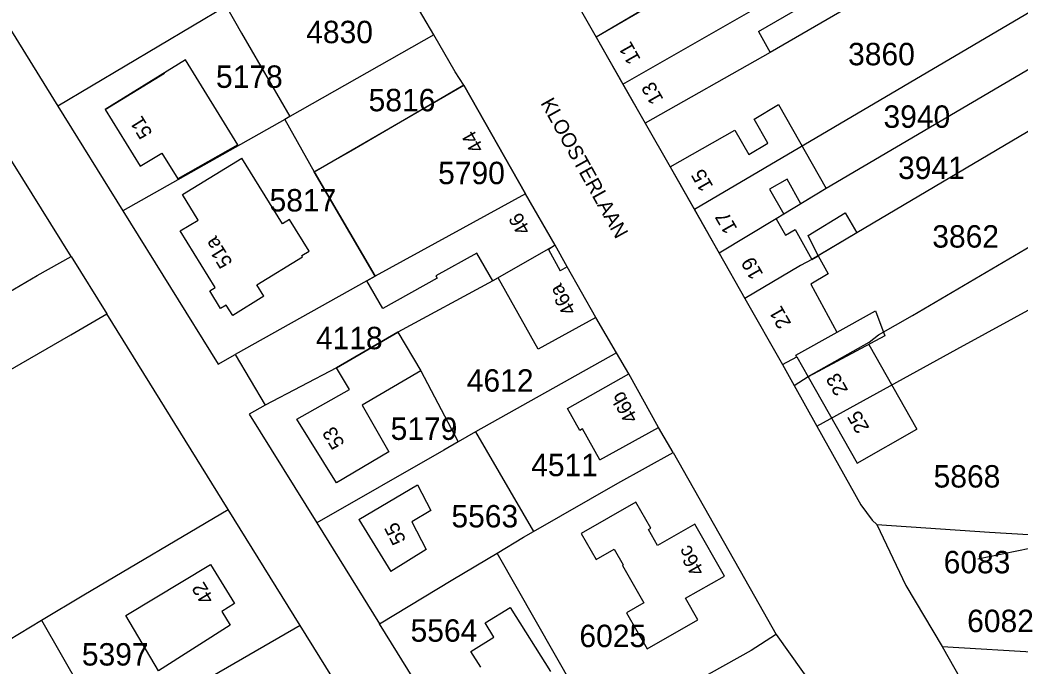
# Model space of a CAD drawing. Extents: x 191922 to 199923, y 328959 to 333350.
# Drawn here: x 196744 to 196864.3, y 330759.9 to 330837.7 of the extents above; entities that cross this region are included whole.
import ezdxf

# ---------------------------------------------------------------- set-up
doc = ezdxf.new("R2010")
doc.units = 0
for name, color, linetype in [('bouwvlak', 7, 'Continuous'), ('enkelbestemming', 7, 'Continuous'), ('Level 6', 7, 'Continuous'), ('maatvoering - maximum aantal wooneenheden', 7, 'Continuous'), ('Maatvoering_symbolen', 7, 'Continuous'), ('recreatiewoning', 7, 'Continuous')]:
    doc.layers.add(name, color=color, linetype=linetype)

msp = doc.modelspace()

# ---------------------------------------------------------------- linework, layer by layer
at = {"layer": 'bouwvlak'}
msp.add_line((196859.23, 330772.78), (196867.31, 330774.43), dxfattribs=at)
at = {"layer": 'Level 6'}
for p, q in [((196793.76, 330835.9), (196782.7, 330854.8)), ((196807.15, 330846.44), (196813.31, 330835.61)), ((196828.38, 330844.41), (196813.31, 330835.61)), ((196852.73, 330844.49), (196834.24, 330833.76)), ((196740.14, 330840.82), (196748.52, 330827.31)), ((196768.76, 330839.34), (196748.52, 330827.31)), ((196768.76, 330839.34), (196770.61, 330836.1)), ((196868.09, 330840.14), (196825.14, 330814.84)), ((196770.61, 330836.1), (196776.43, 330826.04)), ((196793.76, 330835.9), (196776.43, 330826.04)), ((196796.33, 330831.45), (196793.76, 330835.9)), ((196813.31, 330835.61), (196816.52, 330829.93)), ((196870.97, 330835.05), (196841.01, 330817.36)), ((196834.24, 330833.76), (196819.19, 330825.23)), ((196797.39, 330829.83), (196796.33, 330831.45)), ((196797.39, 330829.83), (196783.78, 330821.89)), ((196804.82, 330816.73), (196797.39, 330829.83)), ((196816.52, 330829.93), (196819.19, 330825.23)), ((196874.14, 330829.52), (196844.67, 330812.02)), ((196748.52, 330827.31), (196756.36, 330814.68)), ((196776.43, 330826.04), (196775.83, 330825.7)), ((196775.83, 330825.7), (196756.36, 330814.68)), ((196775.83, 330825.7), (196779.35, 330819.4)), ((196819.19, 330825.23), (196822.2, 330819.99)), ((196750.11, 330809.2), (196741.87, 330822.48)), ((196783.78, 330821.89), (196779.35, 330819.4)), ((196779.35, 330819.4), (196786.72, 330806.81)), ((196822.2, 330819.99), (196825.14, 330814.84)), ((196804.82, 330816.73), (196795.57, 330811.69)), ((196808.37, 330810.54), (196804.82, 330816.73)), ((196841.01, 330817.36), (196835.88, 330814.29)), ((196756.36, 330814.68), (196767.81, 330796.22)), ((196825.14, 330814.84), (196828.13, 330809.59)), ((196835.88, 330814.29), (196834.97, 330813.74)), ((196851.37, 330802.08), (196872.59, 330814.6)), ((196834.97, 330813.74), (196828.13, 330809.59)), ((196795.57, 330811.69), (196786.72, 330806.81)), ((196844.67, 330812.02), (196839.28, 330808.83)), ((196808.37, 330810.54), (196800.87, 330806.27)), ((196809.83, 330807.95), (196808.37, 330810.54)), ((196746.05, 330806.89), (196750.11, 330809.2)), ((196750.11, 330809.2), (196754.41, 330802.27)), ((196828.13, 330809.59), (196831.21, 330804.14)), ((196837.92, 330808.11), (196831.21, 330804.14)), ((196839.28, 330808.83), (196837.92, 330808.11)), ((196856.7, 330798.01), (196876.22, 330808.72)), ((196722.48, 330793.11), (196746.05, 330806.89)), ((196786.72, 330806.81), (196785.72, 330806.25)), ((196813.27, 330801.86), (196809.83, 330807.95)), ((196785.72, 330806.25), (196769.88, 330797.39)), ((196800.87, 330806.27), (196789.45, 330800.08)), ((196831.21, 330804.14), (196835.73, 330796.17)), ((196750.07, 330799.77), (196754.41, 330802.27)), ((196769.02, 330778.71), (196754.41, 330802.27)), ((196847.29, 330799.76), (196851.37, 330802.08)), ((196815.76, 330797.6), (196813.27, 330801.86)), ((196726.41, 330786.06), (196750.07, 330799.77)), ((196789.45, 330800.08), (196782.04, 330795.79)), ((196789.45, 330800.08), (196792.19, 330795.41)), ((196846.15, 330798.89), (196847.29, 330799.76)), ((196838.82, 330794.74), (196846.15, 330798.89)), ((196767.81, 330796.22), (196769.88, 330797.39)), ((196769.88, 330797.39), (196773.46, 330791.27)), ((196815.76, 330797.6), (196798.78, 330788.07)), ((196817.26, 330795.05), (196815.76, 330797.6)), ((196839.87, 330788.75), (196856.7, 330798.01)), ((196835.73, 330796.17), (196837.14, 330793.64)), ((196782.04, 330795.79), (196773.46, 330791.27)), ((196792.19, 330795.41), (196796.71, 330786.88)), ((196820.83, 330788.61), (196817.26, 330795.05)), ((196837.14, 330793.64), (196838.82, 330794.74)), ((196837.14, 330793.64), (196839.87, 330788.75)), ((196773.46, 330791.27), (196771.56, 330790.19)), ((196771.56, 330790.19), (196779.68, 330777.1)), ((196839.87, 330788.75), (196845.17, 330779.26)), ((196798.78, 330788.07), (196796.71, 330786.88)), ((196798.78, 330788.07), (196805.75, 330776.06)), ((196822.58, 330785.59), (196820.83, 330788.61)), ((196796.71, 330786.88), (196794.96, 330785.87)), ((196794.96, 330785.87), (196779.68, 330777.1)), ((196815.92, 330781.9), (196822.58, 330785.59)), ((196822.58, 330785.59), (196832.35, 330768.28)), ((196805.75, 330776.06), (196815.92, 330781.9)), ((196845.17, 330779.26), (196846.51, 330777.42)), ((196751.63, 330768.44), (196769.02, 330778.71)), ((196777.68, 330764.75), (196769.02, 330778.71)), ((196779.68, 330777.1), (196787.23, 330764.94)), ((196846.51, 330777.42), (196847.1, 330776.93)), ((196847.1, 330776.93), (196850.59, 330769.55)), ((196847.1, 330776.93), (196860.66, 330775.98)), ((196804.55, 330775.37), (196805.75, 330776.06)), ((196860.66, 330775.98), (196865.33, 330775.71)), ((196801.38, 330773.47), (196804.55, 330775.37)), ((196796.05, 330770.27), (196801.38, 330773.47)), ((196811.35, 330756.02), (196801.38, 330773.47)), ((196787.23, 330764.94), (196796.05, 330770.27)), ((196850.59, 330769.55), (196854.94, 330762.21)), ((196746.57, 330765.4), (196751.63, 330768.44)), ((196832.35, 330768.28), (196834.96, 330763.67)), ((196740.97, 330762.03), (196746.57, 330765.4)), ((196746.57, 330765.4), (196752.77, 330754.55)), ((196777.68, 330764.75), (196765.32, 330757.58)), ((196790.32, 330744.36), (196777.68, 330764.75)), ((196797.45, 330748.46), (196787.23, 330764.94)), ((196834.9, 330763.61), (196831.96, 330761.72)), ((196834.96, 330763.67), (196834.9, 330763.61)), ((196834.96, 330763.67), (196840.9, 330755.36)), ((196831.96, 330761.72), (196814.6, 330752.07)), ((196854.94, 330762.21), (196867.02, 330761.51)), ((196854.94, 330762.21), (196863.35, 330747.49))]:
    msp.add_line(p, q, dxfattribs=at)
msp.add_lwpolyline([(196816.52, 330829.93), (196837.86, 330842.19), (196839.68, 330843.24), (196840.24, 330842.2), (196850.35, 330848.03)], dxfattribs=at)
at = {"layer": 'recreatiewoning'}
for p, q in [((196832.86, 330836.28), (196834.24, 330833.76)), ((196834.24, 330833.76), (196819.19, 330825.23)), ((196763.87, 330832.86), (196754.21, 330826.89)), ((196770.19, 330822.63), (196763.87, 330832.86)), ((196754.21, 330826.89), (196761.34, 330831.28)), ((196779.35, 330819.4), (196797.39, 330829.83)), ((196797.39, 330829.83), (196804.82, 330816.73)), ((196832.31, 330825.73), (196835.27, 330827.48)), ((196835.27, 330827.48), (196841.01, 330817.36)), ((196754.21, 330826.89), (196758.44, 330820.05)), ((196833.98, 330822.83), (196832.31, 330825.73)), ((196822.2, 330819.99), (196830.01, 330824.42)), ((196830.01, 330824.42), (196831.69, 330821.49)), ((196770.19, 330822.63), (196762.97, 330818.53)), ((196831.69, 330821.49), (196833.98, 330822.83)), ((196758.44, 330820.05), (196761.05, 330821.65)), ((196761.05, 330821.65), (196762.97, 330818.53)), ((196763.51, 330816.65), (196770.66, 330821.02)), ((196775.54, 330813.11), (196770.66, 330821.02)), ((196786.72, 330806.81), (196779.35, 330819.4)), ((196836.28, 330818.52), (196834.19, 330817.28)), ((196837.96, 330815.53), (196836.28, 330818.52)), ((196765.39, 330813.57), (196763.51, 330816.65)), ((196808.37, 330810.54), (196804.82, 330816.73)), ((196834.19, 330817.28), (196835.88, 330814.29)), ((196841.01, 330817.36), (196837.96, 330815.53)), ((196835.88, 330814.29), (196834.97, 330813.74)), ((196838.83, 330811.7), (196843.26, 330814.44)), ((196843.26, 330814.44), (196844.67, 330812.02)), ((196763.24, 330812.27), (196765.39, 330813.57)), ((196776.42, 330813.65), (196775.54, 330813.11)), ((196778.77, 330809.83), (196776.42, 330813.65)), ((196834.97, 330813.74), (196836.09, 330811.75)), ((196767.47, 330805.45), (196763.24, 330812.27)), ((196836.09, 330811.75), (196837.26, 330812.45)), ((196837.26, 330812.45), (196839.28, 330808.83)), ((196840.03, 330809.28), (196838.83, 330811.7)), ((196844.67, 330812.02), (196840.03, 330809.28)), ((196808.37, 330810.54), (196807.57, 330810.02)), ((196777.88, 330809.29), (196778.77, 330809.83)), ((196777.97, 330809.14), (196777.88, 330809.29)), ((196798.93, 330809.61), (196794.01, 330806.86)), ((196800.87, 330806.27), (196798.93, 330809.61)), ((196807.57, 330810.02), (196808.97, 330807.46)), ((196839.28, 330808.83), (196840.03, 330809.28)), ((196840.03, 330809.28), (196841.23, 330807.1)), ((196772.47, 330805.76), (196777.97, 330809.14)), ((196785.72, 330806.25), (196786.72, 330806.81)), ((196794.01, 330806.86), (196794.17, 330806.58)), ((196809.83, 330807.95), (196808.97, 330807.46)), ((196813.27, 330801.86), (196809.83, 330807.95)), ((196841.23, 330807.1), (196839.14, 330805.85)), ((196773.31, 330804.4), (196772.47, 330805.76)), ((196787.65, 330802.92), (196785.72, 330806.25)), ((196794.17, 330806.58), (196787.65, 330802.92)), ((196801.51, 330806.62), (196800.87, 330806.27)), ((196806.32, 330798.03), (196801.51, 330806.62)), ((196839.14, 330805.85), (196842.26, 330800.06)), ((196766.81, 330805.05), (196767.47, 330805.45)), ((196768.1, 330802.92), (196766.81, 330805.05)), ((196773.31, 330804.4), (196769.57, 330802.08)), ((196768.78, 330803.34), (196768.1, 330802.92)), ((196769.57, 330802.08), (196768.78, 330803.34)), ((196837.34, 330797.31), (196846.91, 330802.65)), ((196846.91, 330802.65), (196848.07, 330799.62)), ((196813.27, 330801.86), (196806.32, 330798.03)), ((196782.04, 330795.79), (196789.45, 330800.08)), ((196789.45, 330800.08), (196792.19, 330795.41)), ((196848.07, 330799.62), (196838.84, 330794.71)), ((196846.13, 330798.59), (196851.92, 330788.39)), ((196837.44, 330797.12), (196837.34, 330797.31)), ((196837.44, 330797.12), (196838.84, 330794.71)), ((196783.61, 330793.18), (196782.04, 330795.79)), ((196792.19, 330795.41), (196785.13, 330791.27)), ((196809.87, 330790.88), (196817.26, 330795.05)), ((196820.83, 330788.61), (196817.26, 330795.05)), ((196838.84, 330794.71), (196844.73, 330784.28)), ((196777.3, 330789.58), (196783.61, 330793.18)), ((196785.13, 330791.27), (196788.36, 330785.68)), ((196811.35, 330788.24), (196809.87, 330790.88)), ((196782.06, 330781.91), (196777.3, 330789.58)), ((196811.65, 330788.42), (196811.35, 330788.24)), ((196813.76, 330784.69), (196811.65, 330788.42)), ((196813.76, 330784.69), (196820.83, 330788.61)), ((196844.73, 330784.28), (196851.92, 330788.39)), ((196788.36, 330785.68), (196782.06, 330781.91)), ((196784.76, 330777.5), (196791.79, 330781.7)), ((196791.79, 330781.7), (196793.42, 330778.59)), ((196793.42, 330778.59), (196791.14, 330777.24)), ((196784.76, 330777.5), (196788.59, 330771.26)), ((196791.14, 330777.24), (196792.85, 330773.88)), ((196792.85, 330773.88), (196788.59, 330771.26)), ((196756.72, 330765.96), (196766.88, 330772.11)), ((196766.88, 330772.11), (196769.8, 330767.38)), ((196769.8, 330767.38), (196768.25, 330766.42)), ((196760.65, 330759.27), (196756.72, 330765.96)), ((196768.25, 330766.42), (196769.24, 330764.77)), ((196799.94, 330765.05), (196802.94, 330766.92)), ((196802.94, 330766.92), (196807.81, 330759.21)), ((196769.24, 330764.77), (196760.65, 330759.27)), ((196801.01, 330763.34), (196799.94, 330765.05)), ((196798.24, 330761.62), (196801.01, 330763.34)), ((196799.44, 330759.71), (196798.24, 330761.62))]:
    msp.add_line(p, q, dxfattribs=at)
for points in [[(196814.52, 330839.61), (196820.8, 330843.27), (196822.19, 330840.87), (196813.31, 330835.61)], [(196832.86, 330836.28), (196839.12, 330839.89), (196838.43, 330841.15)], [(196813.31, 330835.61), (196819.19, 330825.23), (196822.2, 330819.99), (196828.13, 330809.59), (196831.21, 330804.14), (196835.73, 330796.17), (196837.44, 330797.12)], [(196828.76, 330770.7), (196825.18, 330776.97), (196820.69, 330774.4), (196819.6, 330776.31), (196819.88, 330776.48), (196818.1, 330779.6), (196811.5, 330775.83), (196813.29, 330772.71), (196815.46, 330773.95), (196816.56, 330772.04), (196816.46, 330771.99), (196819.04, 330767.47), (196816.96, 330766.28), (196819.44, 330761.94), (196825.55, 330765.43), (196824.05, 330768.04), (196828.76, 330770.7)]]:
    msp.add_lwpolyline(points, dxfattribs=at)

# ---------------------------------------------------------------- texts
at = {"layer": 'enkelbestemming'}
for s, p in [('4830', (196778.41, 330834.88)), ('3860', (196843.63, 330832.22)), ('5178', (196767.55, 330829.5)), ('5816', (196785.92, 330826.68)), ('3940', (196847.89, 330824.69)), ('3941', (196849.64, 330818.52)), ('5790', (196794.29, 330817.9)), ('5817', (196774, 330814.61)), ('3862', (196853.76, 330810.26)), ('4118', (196779.58, 330798.02)), ('4612', (196797.74, 330792.91)), ('5179', (196788.57, 330787.1)), ('4511', (196805.49, 330782.73)), ('5868', (196853.92, 330781.36)), ('5563', (196795.89, 330776.56)), ('6083', (196855.13, 330771.03)), ('6082', (196857.96, 330763.95)), ('5564', (196790.97, 330762.79)), ('6025', (196811.29, 330762.14)), ('5397', (196751.41, 330759.92))]:
    msp.add_text(s, height=2.7, dxfattribs=at).set_placement(p)
at = {"layer": 'maatvoering - maximum aantal wooneenheden'}
for s, rotation, p in [('11', 119.5671, (196818.72, 330832.95)), ('13', 119.5671, (196821.46, 330828.13)), ('51', 121.7502, (196759.97, 330824.05)), ('44', 119.5671, (196799.86, 330822.23)), ('15', 119.6169, (196827.45, 330817.65)), ('46', 119.7733, (196805.48, 330812.37)), ('17', 119.6169, (196830.35, 330812.55)), ('51a', 121.8291, (196769.61, 330808.46)), ('19', 119.4889, (196833.47, 330807.05)), ('46a', 119.439, (196810.97, 330802.68)), ('21', 119.5671, (196836.83, 330801.13)), ('23', 119.439, (196843.68, 330793.06)), ('46b', 118.9766, (196818.4, 330789.69)), ('25', 119.439, (196846.24, 330788.53)), ('53', 121.7502, (196783.11, 330786.66)), ('55', 117.0267, (196790.47, 330775.02)), ('46c', 119.6951, (196826.41, 330771.29)), ('42', 121.416, (196767.39, 330767.93))]:
    msp.add_text(s, height=1.75, rotation=rotation, dxfattribs=at).set_placement(p)
at = {"layer": 'Maatvoering_symbolen'}
msp.add_text('KLOOSTERLAAN', height=1.75, rotation=299.0268, dxfattribs=at).set_placement((196806.57, 330827.68))

doc.saveas('drawing.dxf')
